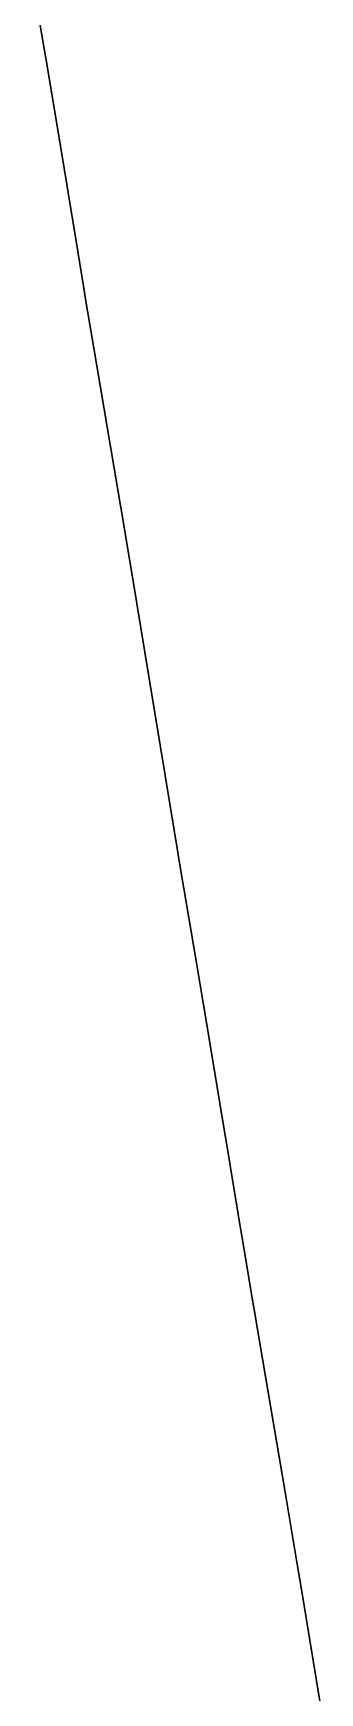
# Model space of a CAD drawing. Header units: inches. Extents: x 130170 to 284068, y 377793 to 804530.
# Drawn here: x 193718 to 193871, y 483947 to 484835 of the extents above; entities that cross this region are included whole.
import ezdxf

# ---------------------------------------------------------------- set-up
doc = ezdxf.new("R2010")
doc.units = ezdxf.units.IN
doc.header["$MEASUREMENT"] = 0
doc.layers.add('muni_il', color=7, linetype='Continuous')

msp = doc.modelspace()

# ---------------------------------------------------------------- linework, layer by layer
at = {"layer": 'muni_il'}
for points in [[(193717.7, 484861.31), (193725.06, 484818.02), (193732.09, 484776.11), (193732.15, 484775.77), (193732.18, 484775.57), (193732.21, 484775.37), (193732.25, 484775.17), (193732.28, 484774.98), (193732.31, 484774.78), (193732.34, 484774.58), (193732.38, 484774.39), (193732.41, 484774.19), (193732.44, 484773.99), (193732.47, 484773.79), (193732.51, 484773.6), (193732.54, 484773.4), (193732.57, 484773.2), (193732.6, 484773), (193732.64, 484772.81), (193732.67, 484772.61), (193732.7, 484772.41), (193732.74, 484772.21), (193732.77, 484772.02), (193732.8, 484771.82), (193732.83, 484771.62), (193732.87, 484771.43), (193732.9, 484771.23), (193732.93, 484771.03), (193732.96, 484770.83), (193733, 484770.64), (193733.03, 484770.44), (193733.06, 484770.24), (193733.09, 484770.04), (193733.13, 484769.85), (193733.16, 484769.65), (193733.19, 484769.45), (193733.22, 484769.25), (193733.26, 484769.06), (193733.29, 484768.86), (193733.32, 484768.66), (193733.35, 484768.47), (193733.39, 484768.27), (193733.42, 484768.07), (193733.45, 484767.87), (193733.48, 484767.68), (193733.52, 484767.48), (193733.55, 484767.28), (193733.58, 484767.08), (193733.61, 484766.89), (193733.65, 484766.69), (193733.68, 484766.49), (193733.71, 484766.29), (193733.74, 484766.1), (193733.78, 484765.9), (193733.81, 484765.7), (193733.84, 484765.51), (193733.87, 484765.31), (193733.91, 484765.11), (193733.94, 484764.91), (193733.97, 484764.72), (193734, 484764.52), (193734.04, 484764.32), (193734.07, 484764.12), (193734.1, 484763.93), (193734.14, 484763.73), (193734.17, 484763.53), (193734.2, 484763.33), (193734.23, 484763.14), (193734.27, 484762.94), (193734.3, 484762.74), (193734.33, 484762.55), (193734.36, 484762.35), (193734.4, 484762.15), (193734.43, 484761.95), (193734.46, 484761.76), (193734.49, 484761.56), (193734.53, 484761.36), (193734.56, 484761.16), (193734.59, 484760.97), (193734.62, 484760.77), (193734.66, 484760.57), (193734.69, 484760.37), (193734.72, 484760.18), (193734.75, 484759.98), (193734.79, 484759.78), (193734.82, 484759.59), (193734.85, 484759.39), (193734.88, 484759.19), (193734.92, 484758.99), (193734.95, 484758.8), (193734.98, 484758.6), (193735.01, 484758.4), (193735.05, 484758.2), (193735.08, 484758.01), (193735.11, 484757.81), (193735.14, 484757.61), (193735.18, 484757.41), (193735.21, 484757.22), (193735.24, 484757.02), (193735.27, 484756.82), (193735.31, 484756.62), (193735.34, 484756.43), (193735.37, 484756.23), (193735.4, 484756.03), (193735.44, 484755.84), (193735.47, 484755.64), (193735.5, 484755.44), (193735.53, 484755.24), (193735.57, 484755.05), (193735.6, 484754.85), (193735.63, 484754.65), (193735.66, 484754.45), (193735.7, 484754.26), (193735.73, 484754.06), (193735.76, 484753.86), (193735.79, 484753.66), (193735.83, 484753.47), (193735.86, 484753.27), (193735.89, 484753.07), (193735.92, 484752.88), (193735.95, 484752.68), (193735.99, 484752.48), (193736.02, 484752.28), (193736.05, 484752.09), (193736.08, 484751.89), (193736.12, 484751.69), (193736.15, 484751.49), (193736.18, 484751.3), (193736.21, 484751.1), (193736.25, 484750.9), (193736.28, 484750.7), (193736.31, 484750.51), (193736.34, 484750.31), (193736.38, 484750.11), (193736.41, 484749.92), (193736.44, 484749.72), (193736.47, 484749.52), (193736.51, 484749.32), (193736.54, 484749.13), (193736.57, 484748.93), (193736.6, 484748.73), (193736.64, 484748.53), (193736.67, 484748.34), (193736.7, 484748.14), (193736.73, 484747.94), (193736.77, 484747.74), (193736.8, 484747.55), (193736.83, 484747.35), (193736.86, 484747.15), (193736.9, 484746.95), (193736.93, 484746.76), (193736.96, 484746.56), (193736.99, 484746.36), (193737.03, 484746.17), (193737.06, 484745.97), (193737.09, 484745.77), (193737.12, 484745.57), (193737.16, 484745.38), (193737.19, 484745.18), (193737.22, 484744.98), (193737.25, 484744.78), (193737.28, 484744.59), (193737.32, 484744.39), (193737.35, 484744.19), (193737.38, 484743.99), (193737.41, 484743.8), (193737.45, 484743.6), (193737.48, 484743.4), (193737.51, 484743.21), (193737.54, 484743.01), (193737.58, 484742.81), (193737.61, 484742.61), (193737.64, 484742.42), (193737.67, 484742.22), (193737.71, 484742.02), (193737.74, 484741.82), (193737.77, 484741.63), (193737.8, 484741.43), (193737.84, 484741.23), (193737.87, 484741.03), (193737.9, 484740.84), (193737.93, 484740.64), (193737.96, 484740.44), (193738, 484740.24), (193738.03, 484740.05), (193738.06, 484739.85), (193738.09, 484739.65), (193738.13, 484739.46), (193738.16, 484739.26), (193738.19, 484739.06), (193738.22, 484738.86), (193738.26, 484738.67), (193738.29, 484738.47), (193738.32, 484738.27), (193738.35, 484738.07), (193738.39, 484737.88), (193738.42, 484737.68), (193738.45, 484737.48), (193738.48, 484737.28), (193738.52, 484737.09), (193738.55, 484736.89), (193738.58, 484736.69), (193738.61, 484736.49), (193738.64, 484736.3), (193738.68, 484736.1), (193738.71, 484735.9), (193738.74, 484735.71), (193738.77, 484735.51), (193738.81, 484735.31), (193738.84, 484735.11), (193738.87, 484734.92), (193738.9, 484734.72), (193738.94, 484734.52), (193738.97, 484734.32), (193739, 484734.13), (193739.03, 484733.93), (193739.07, 484733.73), (193739.1, 484733.53), (193739.13, 484733.34), (193739.16, 484733.14), (193739.19, 484732.94), (193739.23, 484732.74), (193739.26, 484732.55), (193739.29, 484732.35), (193739.32, 484732.15), (193739.36, 484731.96), (193739.39, 484731.76), (193739.42, 484731.56), (193739.45, 484731.36), (193739.49, 484731.17), (193739.52, 484730.97), (193739.55, 484730.77), (193739.58, 484730.57), (193739.61, 484730.38), (193739.65, 484730.18), (193739.68, 484729.98), (193739.71, 484729.78), (193739.74, 484729.59), (193739.78, 484729.39), (193739.81, 484729.19), (193739.84, 484728.99), (193739.87, 484728.8), (193739.91, 484728.6), (193739.94, 484728.4), (193739.97, 484728.21), (193740, 484728.01), (193740.04, 484727.81), (193740.07, 484727.61), (193740.1, 484727.42), (193740.13, 484727.22), (193740.16, 484727.02), (193740.2, 484726.82), (193740.23, 484726.63), (193740.26, 484726.43), (193740.29, 484726.23), (193740.33, 484726.03), (193740.36, 484725.84), (193740.39, 484725.64), (193740.42, 484725.44), (193740.45, 484725.24), (193740.49, 484725.05), (193740.52, 484724.85), (193740.55, 484724.65), (193740.58, 484724.46), (193740.62, 484724.26), (193740.65, 484724.06), (193740.68, 484723.86), (193740.71, 484723.67), (193740.75, 484723.47), (193740.78, 484723.27), (193740.81, 484723.07), (193740.84, 484722.88), (193740.87, 484722.68), (193740.91, 484722.48), (193740.94, 484722.28), (193740.97, 484722.09), (193741, 484721.89), (193741.04, 484721.69), (193741.07, 484721.49), (193741.1, 484721.3), (193741.13, 484721.1), (193741.16, 484720.9), (193741.2, 484720.7), (193741.23, 484720.51), (193741.26, 484720.31), (193741.29, 484720.11), (193741.33, 484719.92), (193741.36, 484719.72), (193741.39, 484719.52), (193741.42, 484719.32), (193741.46, 484719.13), (193741.49, 484718.93), (193741.52, 484718.73), (193741.55, 484718.53), (193741.58, 484718.34), (193741.62, 484718.14), (193741.65, 484717.94), (193741.68, 484717.74), (193741.71, 484717.55), (193741.75, 484717.35), (193741.78, 484717.15), (193741.81, 484716.95), (193741.84, 484716.76), (193741.87, 484716.56), (193741.91, 484716.36), (193741.94, 484716.17), (193741.97, 484715.97), (193742, 484715.77), (193742.04, 484715.57), (193742.07, 484715.38), (193742.1, 484715.18), (193742.13, 484714.98), (193742.16, 484714.78), (193742.2, 484714.59), (193742.23, 484714.39), (193742.26, 484714.19), (193742.29, 484713.99), (193742.33, 484713.8), (193742.36, 484713.6), (193742.39, 484713.4), (193742.42, 484713.2), (193742.45, 484713.01), (193742.49, 484712.81), (193742.52, 484712.61), (193742.55, 484712.41), (193742.58, 484712.22), (193742.62, 484712.02), (193742.65, 484711.82), (193742.68, 484711.63), (193742.71, 484711.43), (193742.74, 484711.23), (193742.78, 484711.03), (193742.81, 484710.84), (193742.84, 484710.64), (193742.87, 484710.44), (193742.91, 484710.24), (193742.94, 484710.05), (193742.97, 484709.85), (193743, 484709.65), (193743.03, 484709.45), (193743.07, 484709.26), (193743.1, 484709.06), (193743.13, 484708.86), (193743.16, 484708.66), (193743.19, 484708.47), (193743.23, 484708.27), (193743.26, 484708.07), (193743.29, 484707.87), (193743.32, 484707.68), (193743.36, 484707.48), (193743.39, 484707.28), (193743.42, 484707.09), (193743.45, 484706.89), (193743.48, 484706.69), (193743.52, 484706.49), (193743.55, 484706.3), (193743.58, 484706.1), (193743.61, 484705.9), (193743.65, 484705.7), (193743.68, 484705.51), (193743.71, 484705.31), (193743.74, 484705.11), (193743.77, 484704.91), (193743.81, 484704.72), (193743.84, 484704.52), (193743.87, 484704.32), (193743.9, 484704.12), (193743.93, 484703.93), (193743.97, 484703.73), (193744, 484703.53), (193744.03, 484703.33), (193744.06, 484703.14), (193744.1, 484702.94), (193744.13, 484702.74), (193744.16, 484702.54), (193744.19, 484702.35), (193744.22, 484702.15), (193744.26, 484701.95), (193744.29, 484701.76), (193744.32, 484701.56), (193744.35, 484701.36), (193744.38, 484701.16), (193744.42, 484700.97), (193744.45, 484700.77), (193744.48, 484700.57), (193744.51, 484700.37), (193744.55, 484700.18), (193744.58, 484699.98), (193744.61, 484699.78), (193744.64, 484699.58), (193744.67, 484699.39), (193744.71, 484699.19), (193744.74, 484698.99), (193744.77, 484698.79), (193744.8, 484698.6), (193744.83, 484698.4), (193744.87, 484698.2), (193744.9, 484698), (193744.93, 484697.81), (193744.96, 484697.61), (193744.99, 484697.41), (193745.03, 484697.22), (193745.06, 484697.02), (193745.09, 484696.82), (193745.12, 484696.62), (193745.16, 484696.43), (193745.19, 484696.23), (193745.22, 484696.03), (193745.25, 484695.83), (193745.28, 484695.64), (193745.32, 484695.44), (193745.35, 484695.24), (193751.63, 484657.57), (193764.46, 484581.6), (193770.84, 484543.42), (193777.27, 484504.31), (193790.86, 484421.98), (193796.98, 484385.14), (193804.77, 484339.04), (193808.34, 484317.67), (193808.4, 484317.35), (193808.43, 484317.15), (193808.46, 484316.95), (193808.49, 484316.76), (193808.53, 484316.56), (193808.56, 484316.36), (193808.59, 484316.17), (193808.63, 484315.97), (193808.66, 484315.77), (193808.69, 484315.57), (193808.72, 484315.38), (193808.76, 484315.18), (193808.79, 484314.98), (193808.82, 484314.78), (193808.85, 484314.59), (193808.89, 484314.39), (193808.92, 484314.19), (193808.95, 484313.99), (193808.99, 484313.8), (193809.02, 484313.6), (193809.05, 484313.4), (193809.08, 484313.21), (193809.12, 484313.01), (193809.15, 484312.81), (193809.18, 484312.61), (193809.21, 484312.42), (193809.25, 484312.22), (193809.28, 484312.02), (193809.31, 484311.82), (193809.35, 484311.63), (193809.38, 484311.43), (193809.41, 484311.23), (193809.44, 484311.04), (193809.48, 484310.84), (193809.51, 484310.64), (193809.54, 484310.44), (193809.57, 484310.25), (193809.61, 484310.05), (193809.64, 484309.85), (193809.67, 484309.65), (193809.7, 484309.46), (193809.74, 484309.26), (193809.77, 484309.06), (193809.8, 484308.86), (193809.84, 484308.67), (193809.87, 484308.47), (193809.9, 484308.27), (193809.93, 484308.08), (193809.97, 484307.88), (193810, 484307.68), (193810.03, 484307.48), (193810.06, 484307.29), (193810.1, 484307.09), (193810.13, 484306.89), (193810.16, 484306.69), (193810.19, 484306.5), (193810.23, 484306.3), (193810.26, 484306.1), (193810.29, 484305.91), (193810.33, 484305.71), (193810.36, 484305.51), (193810.39, 484305.31), (193810.42, 484305.12), (193810.46, 484304.92), (193810.49, 484304.72), (193810.52, 484304.52), (193810.55, 484304.33), (193810.59, 484304.13), (193810.62, 484303.93), (193810.65, 484303.73), (193810.68, 484303.54), (193810.72, 484303.34), (193810.75, 484303.14), (193810.78, 484302.95), (193810.82, 484302.75), (193810.85, 484302.55), (193810.88, 484302.35), (193810.91, 484302.16), (193810.95, 484301.96), (193810.98, 484301.76), (193811.01, 484301.56), (193811.04, 484301.37), (193811.08, 484301.17), (193811.11, 484300.97), (193811.14, 484300.77), (193811.17, 484300.58), (193811.21, 484300.38), (193811.24, 484300.18), (193811.27, 484299.99), (193811.3, 484299.79), (193811.34, 484299.59), (193811.37, 484299.39), (193811.4, 484299.2), (193811.43, 484299), (193811.47, 484298.8), (193811.5, 484298.6), (193811.53, 484298.41), (193811.57, 484298.21), (193811.6, 484298.01), (193811.63, 484297.81), (193811.66, 484297.62), (193811.7, 484297.42), (193811.73, 484297.22), (193811.76, 484297.03), (193811.79, 484296.83), (193811.83, 484296.63), (193811.86, 484296.43), (193811.89, 484296.24), (193811.92, 484296.04), (193811.96, 484295.84), (193811.99, 484295.64), (193812.02, 484295.45), (193812.05, 484295.25), (193812.09, 484295.05), (193812.12, 484294.86), (193812.15, 484294.66), (193812.18, 484294.46), (193812.22, 484294.26), (193812.25, 484294.07), (193812.28, 484293.87), (193812.31, 484293.67), (193812.35, 484293.47), (193812.38, 484293.28), (193812.41, 484293.08), (193812.44, 484292.88), (193812.48, 484292.68), (193812.51, 484292.49), (193812.54, 484292.29), (193812.57, 484292.09), (193812.61, 484291.9), (193812.64, 484291.7), (193812.67, 484291.5), (193812.71, 484291.3), (193812.74, 484291.11), (193812.77, 484290.91), (193812.8, 484290.71), (193812.84, 484290.51), (193812.87, 484290.32), (193812.9, 484290.12), (193812.93, 484289.92), (193812.97, 484289.72), (193813, 484289.53), (193813.03, 484289.33), (193813.06, 484289.13), (193813.1, 484288.94), (193813.13, 484288.74), (193813.16, 484288.54), (193813.19, 484288.34), (193813.23, 484288.15), (193813.26, 484287.95), (193813.29, 484287.75), (193813.32, 484287.55), (193813.36, 484287.36), (193813.39, 484287.16), (193813.42, 484286.96), (193813.45, 484286.76), (193813.49, 484286.57), (193813.52, 484286.37), (193813.55, 484286.17), (193813.58, 484285.97), (193813.62, 484285.78), (193813.65, 484285.58), (193813.68, 484285.38), (193813.71, 484285.19), (193813.75, 484284.99), (193813.78, 484284.79), (193813.81, 484284.59), (193813.84, 484284.4), (193813.88, 484284.2), (193813.91, 484284), (193813.94, 484283.8), (193813.97, 484283.61), (193814.01, 484283.41), (193814.04, 484283.21), (193814.07, 484283.01), (193814.1, 484282.82), (193814.14, 484282.62), (193814.17, 484282.42), (193814.2, 484282.23), (193814.23, 484282.03), (193814.27, 484281.83), (193814.3, 484281.63), (193814.33, 484281.44), (193814.36, 484281.24), (193814.4, 484281.04), (193814.43, 484280.84), (193814.46, 484280.65), (193814.49, 484280.45), (193814.53, 484280.25), (193814.56, 484280.05), (193814.59, 484279.86), (193814.62, 484279.66), (193814.66, 484279.46), (193814.69, 484279.27), (193814.72, 484279.07), (193814.75, 484278.87), (193814.78, 484278.67), (193814.82, 484278.48), (193814.85, 484278.28), (193814.88, 484278.08), (193814.91, 484277.88), (193814.95, 484277.69), (193814.98, 484277.49), (193815.01, 484277.29), (193815.04, 484277.09), (193815.08, 484276.9), (193815.11, 484276.7), (193815.14, 484276.5), (193815.17, 484276.3), (193815.21, 484276.11), (193815.24, 484275.91), (193815.27, 484275.71), (193815.3, 484275.52), (193815.34, 484275.32), (193815.37, 484275.12), (193815.4, 484274.92), (193815.43, 484274.73), (193815.47, 484274.53), (193815.5, 484274.33), (193815.53, 484274.13), (193815.56, 484273.94), (193815.6, 484273.74), (193815.63, 484273.54), (193815.66, 484273.34), (193815.69, 484273.15), (193815.73, 484272.95), (193815.76, 484272.75), (193815.79, 484272.56), (193815.82, 484272.36), (193815.85, 484272.16), (193815.89, 484271.96), (193815.92, 484271.77), (193815.95, 484271.57), (193815.98, 484271.37), (193816.02, 484271.17), (193816.05, 484270.98), (193816.08, 484270.78), (193816.11, 484270.58), (193816.15, 484270.38), (193816.18, 484270.19), (193816.21, 484269.99), (193816.24, 484269.79), (193816.28, 484269.59), (193816.31, 484269.4), (193816.34, 484269.2), (193816.37, 484269), (193816.41, 484268.81), (193816.44, 484268.61), (193816.47, 484268.41), (193816.5, 484268.21), (193816.53, 484268.02), (193816.57, 484267.82), (193816.6, 484267.62), (193816.63, 484267.42), (193816.66, 484267.23), (193816.7, 484267.03), (193816.73, 484266.83), (193816.76, 484266.63), (193816.79, 484266.44), (193816.83, 484266.24), (193816.86, 484266.04), (193816.89, 484265.84), (193816.92, 484265.65), (193816.96, 484265.45), (193816.99, 484265.25), (193817.02, 484265.06), (193817.05, 484264.86), (193817.08, 484264.66), (193817.12, 484264.46), (193817.15, 484264.27), (193817.18, 484264.07), (193817.21, 484263.87), (193817.25, 484263.67), (193817.28, 484263.48), (193817.31, 484263.28), (193817.34, 484263.08), (193817.38, 484262.88), (193817.41, 484262.69), (193817.44, 484262.49), (193817.47, 484262.29), (193817.51, 484262.09), (193817.54, 484261.9), (193817.57, 484261.7), (193817.6, 484261.5), (193817.63, 484261.31), (193817.67, 484261.11), (193817.7, 484260.91), (193817.73, 484260.71), (193817.76, 484260.52), (193817.8, 484260.32), (193817.83, 484260.12), (193817.86, 484259.92), (193817.89, 484259.73), (193817.93, 484259.53), (193817.96, 484259.33), (193817.99, 484259.13), (193818.02, 484258.94), (193818.05, 484258.74), (193818.09, 484258.54), (193818.12, 484258.34), (193818.15, 484258.15), (193818.18, 484257.95), (193818.22, 484257.75), (193818.25, 484257.56), (193818.28, 484257.36), (193818.31, 484257.16), (193818.35, 484256.96), (193818.38, 484256.77), (193818.41, 484256.57), (193818.44, 484256.37), (193821.11, 484240.48), (193828.67, 484194.71), (193828.73, 484194.37), (193828.76, 484194.17), (193828.8, 484193.98), (193828.83, 484193.78), (193828.86, 484193.58), (193828.89, 484193.38), (193828.93, 484193.19), (193828.96, 484192.99), (193828.99, 484192.79), (193829.03, 484192.6), (193829.06, 484192.4), (193829.09, 484192.2), (193829.13, 484192), (193829.16, 484191.81), (193829.19, 484191.61), (193829.23, 484191.41), (193829.26, 484191.21), (193829.29, 484191.02), (193829.32, 484190.82), (193829.36, 484190.62), (193829.39, 484190.43), (193829.42, 484190.23), (193829.46, 484190.03), (193829.49, 484189.83), (193829.52, 484189.64), (193829.56, 484189.44), (193829.59, 484189.24), (193829.62, 484189.04), (193829.65, 484188.85), (193829.69, 484188.65), (193829.72, 484188.45), (193829.75, 484188.26), (193829.79, 484188.06), (193829.82, 484187.86), (193829.85, 484187.66), (193829.89, 484187.47), (193829.92, 484187.27), (193829.95, 484187.07), (193829.98, 484186.87), (193830.02, 484186.68), (193830.05, 484186.48), (193830.08, 484186.28), (193830.12, 484186.09), (193830.15, 484185.89), (193830.18, 484185.69), (193830.22, 484185.49), (193830.25, 484185.3), (193830.28, 484185.1), (193830.31, 484184.9), (193830.35, 484184.7), (193830.38, 484184.51), (193830.41, 484184.31), (193830.45, 484184.11), (193830.48, 484183.92), (193830.51, 484183.72), (193830.54, 484183.52), (193830.58, 484183.32), (193830.61, 484183.13), (193830.64, 484182.93), (193830.68, 484182.73), (193830.71, 484182.53), (193830.74, 484182.34), (193830.77, 484182.14), (193830.81, 484181.94), (193830.84, 484181.75), (193830.87, 484181.55), (193830.91, 484181.35), (193830.94, 484181.15), (193830.97, 484180.96), (193831, 484180.76), (193831.04, 484180.56), (193831.07, 484180.36), (193831.1, 484180.17), (193831.14, 484179.97), (193831.17, 484179.77), (193831.2, 484179.58), (193831.23, 484179.38), (193831.27, 484179.18), (193831.3, 484178.98), (193831.33, 484178.79), (193831.37, 484178.59), (193831.4, 484178.39), (193831.43, 484178.19), (193831.46, 484178), (193831.5, 484177.8), (193831.53, 484177.6), (193831.56, 484177.41), (193831.6, 484177.21), (193831.63, 484177.01), (193831.66, 484176.81), (193831.69, 484176.62), (193831.73, 484176.42), (193831.76, 484176.22), (193831.79, 484176.02), (193831.83, 484175.83), (193831.86, 484175.63), (193831.89, 484175.43), (193831.92, 484175.23), (193831.96, 484175.04), (193831.99, 484174.84), (193832.02, 484174.64), (193832.05, 484174.45), (193832.09, 484174.25), (193832.12, 484174.05), (193832.15, 484173.85), (193832.19, 484173.66), (193832.22, 484173.46), (193832.25, 484173.26), (193832.28, 484173.06), (193832.32, 484172.87), (193832.35, 484172.67), (193832.38, 484172.47), (193832.41, 484172.28), (193832.45, 484172.08), (193832.48, 484171.88), (193832.51, 484171.68), (193832.55, 484171.49), (193832.58, 484171.29), (193832.61, 484171.09), (193832.64, 484170.89), (193832.68, 484170.7), (193832.71, 484170.5), (193832.74, 484170.3), (193832.77, 484170.11), (193832.81, 484169.91), (193832.84, 484169.71), (193832.87, 484169.51), (193832.91, 484169.32), (193832.94, 484169.12), (193832.97, 484168.92), (193833, 484168.72), (193833.04, 484168.53), (193833.07, 484168.33), (193833.1, 484168.13), (193833.13, 484167.93), (193833.17, 484167.74), (193833.2, 484167.54), (193833.23, 484167.34), (193833.26, 484167.15), (193833.3, 484166.95), (193833.33, 484166.75), (193833.36, 484166.55), (193833.39, 484166.36), (193833.43, 484166.16), (193833.46, 484165.96), (193833.49, 484165.76), (193833.53, 484165.57), (193833.56, 484165.37), (193833.59, 484165.17), (193833.62, 484164.97), (193833.66, 484164.78), (193833.69, 484164.58), (193833.72, 484164.38), (193833.75, 484164.19), (193833.79, 484163.99), (193833.82, 484163.79), (193833.85, 484163.59), (193833.88, 484163.4), (193833.92, 484163.2), (193833.95, 484163), (193833.98, 484162.8), (193834.01, 484162.61), (193834.05, 484162.41), (193834.08, 484162.21), (193834.11, 484162.01), (193834.14, 484161.82), (193834.18, 484161.62), (193834.21, 484161.42), (193834.24, 484161.23), (193834.27, 484161.03), (193834.31, 484160.83), (193834.34, 484160.63), (193834.37, 484160.44), (193834.4, 484160.24), (193834.44, 484160.04), (193834.47, 484159.84), (193834.5, 484159.65), (193834.53, 484159.45), (193834.57, 484159.25), (193834.6, 484159.05), (193834.63, 484158.86), (193834.66, 484158.66), (193834.7, 484158.46), (193834.73, 484158.27), (193834.76, 484158.07), (193834.79, 484157.87), (193834.83, 484157.67), (193834.86, 484157.48), (193834.89, 484157.28), (193834.92, 484157.08), (193834.96, 484156.88), (193834.99, 484156.69), (193835.02, 484156.49), (193835.05, 484156.29), (193835.09, 484156.09), (193835.12, 484155.9), (193835.15, 484155.7), (193835.18, 484155.5), (193835.22, 484155.31), (193835.25, 484155.11), (193835.28, 484154.91), (193835.31, 484154.71), (193838.71, 484134.41), (193852.13, 484055.78), (193858.61, 484017.22), (193861.72, 483998.44), (193870.78, 483942.96)], [(193870.78, 483942.96), (193861.72, 483998.44), (193858.61, 484017.22), (193852.13, 484055.78), (193838.71, 484134.41), (193835.31, 484154.71), (193835.28, 484154.91), (193835.25, 484155.11), (193835.22, 484155.31), (193835.18, 484155.5), (193835.15, 484155.7), (193835.12, 484155.9), (193835.09, 484156.09), (193835.05, 484156.29), (193835.02, 484156.49), (193834.99, 484156.69), (193834.96, 484156.88), (193834.92, 484157.08), (193834.89, 484157.28), (193834.86, 484157.48), (193834.83, 484157.67), (193834.79, 484157.87), (193834.76, 484158.07), (193834.73, 484158.27), (193834.7, 484158.46), (193834.66, 484158.66), (193834.63, 484158.86), (193834.6, 484159.05), (193834.57, 484159.25), (193834.53, 484159.45), (193834.5, 484159.65), (193834.47, 484159.84), (193834.44, 484160.04), (193834.4, 484160.24), (193834.37, 484160.44), (193834.34, 484160.63), (193834.31, 484160.83), (193834.27, 484161.03), (193834.24, 484161.23), (193834.21, 484161.42), (193834.18, 484161.62), (193834.14, 484161.82), (193834.11, 484162.01), (193834.08, 484162.21), (193834.05, 484162.41), (193834.01, 484162.61), (193833.98, 484162.8), (193833.95, 484163), (193833.92, 484163.2), (193833.88, 484163.4), (193833.85, 484163.59), (193833.82, 484163.79), (193833.79, 484163.99), (193833.75, 484164.19), (193833.72, 484164.38), (193833.69, 484164.58), (193833.66, 484164.78), (193833.62, 484164.97), (193833.59, 484165.17), (193833.56, 484165.37), (193833.53, 484165.57), (193833.49, 484165.76), (193833.46, 484165.96), (193833.43, 484166.16), (193833.39, 484166.36), (193833.36, 484166.55), (193833.33, 484166.75), (193833.3, 484166.95), (193833.26, 484167.15), (193833.23, 484167.34), (193833.2, 484167.54), (193833.17, 484167.74), (193833.13, 484167.93), (193833.1, 484168.13), (193833.07, 484168.33), (193833.04, 484168.53), (193833, 484168.72), (193832.97, 484168.92), (193832.94, 484169.12), (193832.91, 484169.32), (193832.87, 484169.51), (193832.84, 484169.71), (193832.81, 484169.91), (193832.77, 484170.11), (193832.74, 484170.3), (193832.71, 484170.5), (193832.68, 484170.7), (193832.64, 484170.89), (193832.61, 484171.09), (193832.58, 484171.29), (193832.55, 484171.49), (193832.51, 484171.68), (193832.48, 484171.88), (193832.45, 484172.08), (193832.41, 484172.28), (193832.38, 484172.47), (193832.35, 484172.67), (193832.32, 484172.87), (193832.28, 484173.06), (193832.25, 484173.26), (193832.22, 484173.46), (193832.19, 484173.66), (193832.15, 484173.85), (193832.12, 484174.05), (193832.09, 484174.25), (193832.05, 484174.45), (193832.02, 484174.64), (193831.99, 484174.84), (193831.96, 484175.04), (193831.92, 484175.23), (193831.89, 484175.43), (193831.86, 484175.63), (193831.83, 484175.83), (193831.79, 484176.02), (193831.76, 484176.22), (193831.73, 484176.42), (193831.69, 484176.62), (193831.66, 484176.81), (193831.63, 484177.01), (193831.6, 484177.21), (193831.56, 484177.41), (193831.53, 484177.6), (193831.5, 484177.8), (193831.46, 484178), (193831.43, 484178.19), (193831.4, 484178.39), (193831.37, 484178.59), (193831.33, 484178.79), (193831.3, 484178.98), (193831.27, 484179.18), (193831.23, 484179.38), (193831.2, 484179.58), (193831.17, 484179.77), (193831.14, 484179.97), (193831.1, 484180.17), (193831.07, 484180.36), (193831.04, 484180.56), (193831, 484180.76), (193830.97, 484180.96), (193830.94, 484181.15), (193830.91, 484181.35), (193830.87, 484181.55), (193830.84, 484181.75), (193830.81, 484181.94), (193830.77, 484182.14), (193830.74, 484182.34), (193830.71, 484182.53), (193830.68, 484182.73), (193830.64, 484182.93), (193830.61, 484183.13), (193830.58, 484183.32), (193830.54, 484183.52), (193830.51, 484183.72), (193830.48, 484183.92), (193830.45, 484184.11), (193830.41, 484184.31), (193830.38, 484184.51), (193830.35, 484184.7), (193830.31, 484184.9), (193830.28, 484185.1), (193830.25, 484185.3), (193830.22, 484185.49), (193830.18, 484185.69), (193830.15, 484185.89), (193830.12, 484186.09), (193830.08, 484186.28), (193830.05, 484186.48), (193830.02, 484186.68), (193829.98, 484186.87), (193829.95, 484187.07), (193829.92, 484187.27), (193829.89, 484187.47), (193829.85, 484187.66), (193829.82, 484187.86), (193829.79, 484188.06), (193829.75, 484188.26), (193829.72, 484188.45), (193829.69, 484188.65), (193829.65, 484188.85), (193829.62, 484189.04), (193829.59, 484189.24), (193829.56, 484189.44), (193829.52, 484189.64), (193829.49, 484189.83), (193829.46, 484190.03), (193829.42, 484190.23), (193829.39, 484190.43), (193829.36, 484190.62), (193829.32, 484190.82), (193829.29, 484191.02), (193829.26, 484191.21), (193829.23, 484191.41), (193829.19, 484191.61), (193829.16, 484191.81), (193829.13, 484192), (193829.09, 484192.2), (193829.06, 484192.4), (193829.03, 484192.6), (193828.99, 484192.79), (193828.96, 484192.99), (193828.93, 484193.19), (193828.89, 484193.38), (193828.86, 484193.58), (193828.83, 484193.78), (193828.8, 484193.98), (193828.76, 484194.17), (193828.73, 484194.37), (193828.67, 484194.71), (193821.11, 484240.48), (193818.44, 484256.37), (193818.41, 484256.57), (193818.38, 484256.77), (193818.35, 484256.96), (193818.31, 484257.16), (193818.28, 484257.36), (193818.25, 484257.56), (193818.22, 484257.75), (193818.18, 484257.95), (193818.15, 484258.15), (193818.12, 484258.34), (193818.09, 484258.54), (193818.05, 484258.74), (193818.02, 484258.94), (193817.99, 484259.13), (193817.96, 484259.33), (193817.93, 484259.53), (193817.89, 484259.73), (193817.86, 484259.92), (193817.83, 484260.12), (193817.8, 484260.32), (193817.76, 484260.52), (193817.73, 484260.71), (193817.7, 484260.91), (193817.67, 484261.11), (193817.63, 484261.31), (193817.6, 484261.5), (193817.57, 484261.7), (193817.54, 484261.9), (193817.51, 484262.09), (193817.47, 484262.29), (193817.44, 484262.49), (193817.41, 484262.69), (193817.38, 484262.88), (193817.34, 484263.08), (193817.31, 484263.28), (193817.28, 484263.48), (193817.25, 484263.67), (193817.21, 484263.87), (193817.18, 484264.07), (193817.15, 484264.27), (193817.12, 484264.46), (193817.08, 484264.66), (193817.05, 484264.86), (193817.02, 484265.06), (193816.99, 484265.25), (193816.96, 484265.45), (193816.92, 484265.65), (193816.89, 484265.84), (193816.86, 484266.04), (193816.83, 484266.24), (193816.79, 484266.44), (193816.76, 484266.63), (193816.73, 484266.83), (193816.7, 484267.03), (193816.66, 484267.23), (193816.63, 484267.42), (193816.6, 484267.62), (193816.57, 484267.82), (193816.53, 484268.02), (193816.5, 484268.21), (193816.47, 484268.41), (193816.44, 484268.61), (193816.41, 484268.81), (193816.37, 484269), (193816.34, 484269.2), (193816.31, 484269.4), (193816.28, 484269.59), (193816.24, 484269.79), (193816.21, 484269.99), (193816.18, 484270.19), (193816.15, 484270.38), (193816.11, 484270.58), (193816.08, 484270.78), (193816.05, 484270.98), (193816.02, 484271.17), (193815.98, 484271.37), (193815.95, 484271.57), (193815.92, 484271.77), (193815.89, 484271.96), (193815.85, 484272.16), (193815.82, 484272.36), (193815.79, 484272.56), (193815.76, 484272.75), (193815.73, 484272.95), (193815.69, 484273.15), (193815.66, 484273.34), (193815.63, 484273.54), (193815.6, 484273.74), (193815.56, 484273.94), (193815.53, 484274.13), (193815.5, 484274.33), (193815.47, 484274.53), (193815.43, 484274.73), (193815.4, 484274.92), (193815.37, 484275.12), (193815.34, 484275.32), (193815.3, 484275.52), (193815.27, 484275.71), (193815.24, 484275.91), (193815.21, 484276.11), (193815.17, 484276.3), (193815.14, 484276.5), (193815.11, 484276.7), (193815.08, 484276.9), (193815.04, 484277.09), (193815.01, 484277.29), (193814.98, 484277.49), (193814.95, 484277.69), (193814.91, 484277.88), (193814.88, 484278.08), (193814.85, 484278.28), (193814.82, 484278.48), (193814.78, 484278.67), (193814.75, 484278.87), (193814.72, 484279.07), (193814.69, 484279.27), (193814.66, 484279.46), (193814.62, 484279.66), (193814.59, 484279.86), (193814.56, 484280.05), (193814.53, 484280.25), (193814.49, 484280.45), (193814.46, 484280.65), (193814.43, 484280.84), (193814.4, 484281.04), (193814.36, 484281.24), (193814.33, 484281.44), (193814.3, 484281.63), (193814.27, 484281.83), (193814.23, 484282.03), (193814.2, 484282.23), (193814.17, 484282.42), (193814.14, 484282.62), (193814.1, 484282.82), (193814.07, 484283.01), (193814.04, 484283.21), (193814.01, 484283.41), (193813.97, 484283.61), (193813.94, 484283.8), (193813.91, 484284), (193813.88, 484284.2), (193813.84, 484284.4), (193813.81, 484284.59), (193813.78, 484284.79), (193813.75, 484284.99), (193813.71, 484285.19), (193813.68, 484285.38), (193813.65, 484285.58), (193813.62, 484285.78), (193813.58, 484285.97), (193813.55, 484286.17), (193813.52, 484286.37), (193813.49, 484286.57), (193813.45, 484286.76), (193813.42, 484286.96), (193813.39, 484287.16), (193813.36, 484287.36), (193813.32, 484287.55), (193813.29, 484287.75), (193813.26, 484287.95), (193813.23, 484288.15), (193813.19, 484288.34), (193813.16, 484288.54), (193813.13, 484288.74), (193813.1, 484288.94), (193813.06, 484289.13), (193813.03, 484289.33), (193813, 484289.53), (193812.97, 484289.72), (193812.93, 484289.92), (193812.9, 484290.12), (193812.87, 484290.32), (193812.84, 484290.51), (193812.8, 484290.71), (193812.77, 484290.91), (193812.74, 484291.11), (193812.71, 484291.3), (193812.67, 484291.5), (193812.64, 484291.7), (193812.61, 484291.9), (193812.57, 484292.09), (193812.54, 484292.29), (193812.51, 484292.49), (193812.48, 484292.68), (193812.44, 484292.88), (193812.41, 484293.08), (193812.38, 484293.28), (193812.35, 484293.47), (193812.31, 484293.67), (193812.28, 484293.87), (193812.25, 484294.07), (193812.22, 484294.26), (193812.18, 484294.46), (193812.15, 484294.66), (193812.12, 484294.86), (193812.09, 484295.05), (193812.05, 484295.25), (193812.02, 484295.45), (193811.99, 484295.64), (193811.96, 484295.84), (193811.92, 484296.04), (193811.89, 484296.24), (193811.86, 484296.43), (193811.83, 484296.63), (193811.79, 484296.83), (193811.76, 484297.03), (193811.73, 484297.22), (193811.7, 484297.42), (193811.66, 484297.62), (193811.63, 484297.81), (193811.6, 484298.01), (193811.57, 484298.21), (193811.53, 484298.41), (193811.5, 484298.6), (193811.47, 484298.8), (193811.43, 484299), (193811.4, 484299.2), (193811.37, 484299.39), (193811.34, 484299.59), (193811.3, 484299.79), (193811.27, 484299.99), (193811.24, 484300.18), (193811.21, 484300.38), (193811.17, 484300.58), (193811.14, 484300.77), (193811.11, 484300.97), (193811.08, 484301.17), (193811.04, 484301.37), (193811.01, 484301.56), (193810.98, 484301.76), (193810.95, 484301.96), (193810.91, 484302.16), (193810.88, 484302.35), (193810.85, 484302.55), (193810.82, 484302.75), (193810.78, 484302.95), (193810.75, 484303.14), (193810.72, 484303.34), (193810.68, 484303.54), (193810.65, 484303.73), (193810.62, 484303.93), (193810.59, 484304.13), (193810.55, 484304.33), (193810.52, 484304.52), (193810.49, 484304.72), (193810.46, 484304.92), (193810.42, 484305.12), (193810.39, 484305.31), (193810.36, 484305.51), (193810.33, 484305.71), (193810.29, 484305.91), (193810.26, 484306.1), (193810.23, 484306.3), (193810.19, 484306.5), (193810.16, 484306.69), (193810.13, 484306.89), (193810.1, 484307.09), (193810.06, 484307.29), (193810.03, 484307.48), (193810, 484307.68), (193809.97, 484307.88), (193809.93, 484308.08), (193809.9, 484308.27), (193809.87, 484308.47), (193809.84, 484308.67), (193809.8, 484308.86), (193809.77, 484309.06), (193809.74, 484309.26), (193809.7, 484309.46), (193809.67, 484309.65), (193809.64, 484309.85), (193809.61, 484310.05), (193809.57, 484310.25), (193809.54, 484310.44), (193809.51, 484310.64), (193809.48, 484310.84), (193809.44, 484311.04), (193809.41, 484311.23), (193809.38, 484311.43), (193809.35, 484311.63), (193809.31, 484311.82), (193809.28, 484312.02), (193809.25, 484312.22), (193809.21, 484312.42), (193809.18, 484312.61), (193809.15, 484312.81), (193809.12, 484313.01), (193809.08, 484313.21), (193809.05, 484313.4), (193809.02, 484313.6), (193808.99, 484313.8), (193808.95, 484313.99), (193808.92, 484314.19), (193808.89, 484314.39), (193808.85, 484314.59), (193808.82, 484314.78), (193808.79, 484314.98), (193808.76, 484315.18), (193808.72, 484315.38), (193808.69, 484315.57), (193808.66, 484315.77), (193808.63, 484315.97), (193808.59, 484316.17), (193808.56, 484316.36), (193808.53, 484316.56), (193808.49, 484316.76), (193808.46, 484316.95), (193808.43, 484317.15), (193808.4, 484317.35), (193808.34, 484317.67), (193804.77, 484339.04), (193796.98, 484385.14), (193790.86, 484421.98), (193777.27, 484504.31), (193770.84, 484543.42), (193764.46, 484581.6), (193751.63, 484657.57), (193745.35, 484695.24), (193745.32, 484695.44), (193745.28, 484695.64), (193745.25, 484695.83), (193745.22, 484696.03), (193745.19, 484696.23), (193745.16, 484696.43), (193745.12, 484696.62), (193745.09, 484696.82), (193745.06, 484697.02), (193745.03, 484697.22), (193744.99, 484697.41), (193744.96, 484697.61), (193744.93, 484697.81), (193744.9, 484698), (193744.87, 484698.2), (193744.83, 484698.4), (193744.8, 484698.6), (193744.77, 484698.79), (193744.74, 484698.99), (193744.71, 484699.19), (193744.67, 484699.39), (193744.64, 484699.58), (193744.61, 484699.78), (193744.58, 484699.98), (193744.55, 484700.18), (193744.51, 484700.37), (193744.48, 484700.57), (193744.45, 484700.77), (193744.42, 484700.97), (193744.38, 484701.16), (193744.35, 484701.36), (193744.32, 484701.56), (193744.29, 484701.76), (193744.26, 484701.95), (193744.22, 484702.15), (193744.19, 484702.35), (193744.16, 484702.54), (193744.13, 484702.74), (193744.1, 484702.94), (193744.06, 484703.14), (193744.03, 484703.33), (193744, 484703.53), (193743.97, 484703.73), (193743.93, 484703.93), (193743.9, 484704.12), (193743.87, 484704.32), (193743.84, 484704.52), (193743.81, 484704.72), (193743.77, 484704.91), (193743.74, 484705.11), (193743.71, 484705.31), (193743.68, 484705.51), (193743.65, 484705.7), (193743.61, 484705.9), (193743.58, 484706.1), (193743.55, 484706.3), (193743.52, 484706.49), (193743.48, 484706.69), (193743.45, 484706.89), (193743.42, 484707.09), (193743.39, 484707.28), (193743.36, 484707.48), (193743.32, 484707.68), (193743.29, 484707.87), (193743.26, 484708.07), (193743.23, 484708.27), (193743.19, 484708.47), (193743.16, 484708.66), (193743.13, 484708.86), (193743.1, 484709.06), (193743.07, 484709.26), (193743.03, 484709.45), (193743, 484709.65), (193742.97, 484709.85), (193742.94, 484710.05), (193742.91, 484710.24), (193742.87, 484710.44), (193742.84, 484710.64), (193742.81, 484710.84), (193742.78, 484711.03), (193742.74, 484711.23), (193742.71, 484711.43), (193742.68, 484711.63), (193742.65, 484711.82), (193742.62, 484712.02), (193742.58, 484712.22), (193742.55, 484712.41), (193742.52, 484712.61), (193742.49, 484712.81), (193742.45, 484713.01), (193742.42, 484713.2), (193742.39, 484713.4), (193742.36, 484713.6), (193742.33, 484713.8), (193742.29, 484713.99), (193742.26, 484714.19), (193742.23, 484714.39), (193742.2, 484714.59), (193742.16, 484714.78), (193742.13, 484714.98), (193742.1, 484715.18), (193742.07, 484715.38), (193742.04, 484715.57), (193742, 484715.77), (193741.97, 484715.97), (193741.94, 484716.17), (193741.91, 484716.36), (193741.87, 484716.56), (193741.84, 484716.76), (193741.81, 484716.95), (193741.78, 484717.15), (193741.75, 484717.35), (193741.71, 484717.55), (193741.68, 484717.74), (193741.65, 484717.94), (193741.62, 484718.14), (193741.58, 484718.34), (193741.55, 484718.53), (193741.52, 484718.73), (193741.49, 484718.93), (193741.46, 484719.13), (193741.42, 484719.32), (193741.39, 484719.52), (193741.36, 484719.72), (193741.33, 484719.92), (193741.29, 484720.11), (193741.26, 484720.31), (193741.23, 484720.51), (193741.2, 484720.7), (193741.16, 484720.9), (193741.13, 484721.1), (193741.1, 484721.3), (193741.07, 484721.49), (193741.04, 484721.69), (193741, 484721.89), (193740.97, 484722.09), (193740.94, 484722.28), (193740.91, 484722.48), (193740.87, 484722.68), (193740.84, 484722.88), (193740.81, 484723.07), (193740.78, 484723.27), (193740.75, 484723.47), (193740.71, 484723.67), (193740.68, 484723.86), (193740.65, 484724.06), (193740.62, 484724.26), (193740.58, 484724.46), (193740.55, 484724.65), (193740.52, 484724.85), (193740.49, 484725.05), (193740.45, 484725.24), (193740.42, 484725.44), (193740.39, 484725.64), (193740.36, 484725.84), (193740.33, 484726.03), (193740.29, 484726.23), (193740.26, 484726.43), (193740.23, 484726.63), (193740.2, 484726.82), (193740.16, 484727.02), (193740.13, 484727.22), (193740.1, 484727.42), (193740.07, 484727.61), (193740.04, 484727.81), (193740, 484728.01), (193739.97, 484728.21), (193739.94, 484728.4), (193739.91, 484728.6), (193739.87, 484728.8), (193739.84, 484728.99), (193739.81, 484729.19), (193739.78, 484729.39), (193739.74, 484729.59), (193739.71, 484729.78), (193739.68, 484729.98), (193739.65, 484730.18), (193739.61, 484730.38), (193739.58, 484730.57), (193739.55, 484730.77), (193739.52, 484730.97), (193739.49, 484731.17), (193739.45, 484731.36), (193739.42, 484731.56), (193739.39, 484731.76), (193739.36, 484731.96), (193739.32, 484732.15), (193739.29, 484732.35), (193739.26, 484732.55), (193739.23, 484732.74), (193739.19, 484732.94), (193739.16, 484733.14), (193739.13, 484733.34), (193739.1, 484733.53), (193739.07, 484733.73), (193739.03, 484733.93), (193739, 484734.13), (193738.97, 484734.32), (193738.94, 484734.52), (193738.9, 484734.72), (193738.87, 484734.92), (193738.84, 484735.11), (193738.81, 484735.31), (193738.77, 484735.51), (193738.74, 484735.71), (193738.71, 484735.9), (193738.68, 484736.1), (193738.64, 484736.3), (193738.61, 484736.49), (193738.58, 484736.69), (193738.55, 484736.89), (193738.52, 484737.09), (193738.48, 484737.28), (193738.45, 484737.48), (193738.42, 484737.68), (193738.39, 484737.88), (193738.35, 484738.07), (193738.32, 484738.27), (193738.29, 484738.47), (193738.26, 484738.67), (193738.22, 484738.86), (193738.19, 484739.06), (193738.16, 484739.26), (193738.13, 484739.46), (193738.09, 484739.65), (193738.06, 484739.85), (193738.03, 484740.05), (193738, 484740.24), (193737.96, 484740.44), (193737.93, 484740.64), (193737.9, 484740.84), (193737.87, 484741.03), (193737.84, 484741.23), (193737.8, 484741.43), (193737.77, 484741.63), (193737.74, 484741.82), (193737.71, 484742.02), (193737.67, 484742.22), (193737.64, 484742.42), (193737.61, 484742.61), (193737.58, 484742.81), (193737.54, 484743.01), (193737.51, 484743.21), (193737.48, 484743.4), (193737.45, 484743.6), (193737.41, 484743.8), (193737.38, 484743.99), (193737.35, 484744.19), (193737.32, 484744.39), (193737.28, 484744.59), (193737.25, 484744.78), (193737.22, 484744.98), (193737.19, 484745.18), (193737.16, 484745.38), (193737.12, 484745.57), (193737.09, 484745.77), (193737.06, 484745.97), (193737.03, 484746.17), (193736.99, 484746.36), (193736.96, 484746.56), (193736.93, 484746.76), (193736.9, 484746.95), (193736.86, 484747.15), (193736.83, 484747.35), (193736.8, 484747.55), (193736.77, 484747.74), (193736.73, 484747.94), (193736.7, 484748.14), (193736.67, 484748.34), (193736.64, 484748.53), (193736.6, 484748.73), (193736.57, 484748.93), (193736.54, 484749.13), (193736.51, 484749.32), (193736.47, 484749.52), (193736.44, 484749.72), (193736.41, 484749.92), (193736.38, 484750.11), (193736.34, 484750.31), (193736.31, 484750.51), (193736.28, 484750.7), (193736.25, 484750.9), (193736.21, 484751.1), (193736.18, 484751.3), (193736.15, 484751.49), (193736.12, 484751.69), (193736.08, 484751.89), (193736.05, 484752.09), (193736.02, 484752.28), (193735.99, 484752.48), (193735.95, 484752.68), (193735.92, 484752.88), (193735.89, 484753.07), (193735.86, 484753.27), (193735.83, 484753.47), (193735.79, 484753.66), (193735.76, 484753.86), (193735.73, 484754.06), (193735.7, 484754.26), (193735.66, 484754.45), (193735.63, 484754.65), (193735.6, 484754.85), (193735.57, 484755.05), (193735.53, 484755.24), (193735.5, 484755.44), (193735.47, 484755.64), (193735.44, 484755.84), (193735.4, 484756.03), (193735.37, 484756.23), (193735.34, 484756.43), (193735.31, 484756.62), (193735.27, 484756.82), (193735.24, 484757.02), (193735.21, 484757.22), (193735.18, 484757.41), (193735.14, 484757.61), (193735.11, 484757.81), (193735.08, 484758.01), (193735.05, 484758.2), (193735.01, 484758.4), (193734.98, 484758.6), (193734.95, 484758.8), (193734.92, 484758.99), (193734.88, 484759.19), (193734.85, 484759.39), (193734.82, 484759.59), (193734.79, 484759.78), (193734.75, 484759.98), (193734.72, 484760.18), (193734.69, 484760.37), (193734.66, 484760.57), (193734.62, 484760.77), (193734.59, 484760.97), (193734.56, 484761.16), (193734.53, 484761.36), (193734.49, 484761.56), (193734.46, 484761.76), (193734.43, 484761.95), (193734.4, 484762.15), (193734.36, 484762.35), (193734.33, 484762.55), (193734.3, 484762.74), (193734.27, 484762.94), (193734.23, 484763.14), (193734.2, 484763.33), (193734.17, 484763.53), (193734.14, 484763.73), (193734.1, 484763.93), (193734.07, 484764.12), (193734.04, 484764.32), (193734, 484764.52), (193733.97, 484764.72), (193733.94, 484764.91), (193733.91, 484765.11), (193733.87, 484765.31), (193733.84, 484765.51), (193733.81, 484765.7), (193733.78, 484765.9), (193733.74, 484766.1), (193733.71, 484766.29), (193733.68, 484766.49), (193733.65, 484766.69), (193733.61, 484766.89), (193733.58, 484767.08), (193733.55, 484767.28), (193733.52, 484767.48), (193733.48, 484767.68), (193733.45, 484767.87), (193733.42, 484768.07), (193733.39, 484768.27), (193733.35, 484768.47), (193733.32, 484768.66), (193733.29, 484768.86), (193733.26, 484769.06), (193733.22, 484769.25), (193733.19, 484769.45), (193733.16, 484769.65), (193733.13, 484769.85), (193733.09, 484770.04), (193733.06, 484770.24), (193733.03, 484770.44), (193733, 484770.64), (193732.96, 484770.83), (193732.93, 484771.03), (193732.9, 484771.23), (193732.87, 484771.43), (193732.83, 484771.62), (193732.8, 484771.82), (193732.77, 484772.02), (193732.74, 484772.21), (193732.7, 484772.41), (193732.67, 484772.61), (193732.64, 484772.81), (193732.6, 484773), (193732.57, 484773.2), (193732.54, 484773.4), (193732.51, 484773.6), (193732.47, 484773.79), (193732.44, 484773.99), (193732.41, 484774.19), (193732.38, 484774.39), (193732.34, 484774.58), (193732.31, 484774.78), (193732.28, 484774.98), (193732.25, 484775.17), (193732.21, 484775.37), (193732.18, 484775.57), (193732.15, 484775.77), (193732.09, 484776.11), (193725.06, 484818.02), (193717.7, 484861.31)]]:
    msp.add_lwpolyline(points, dxfattribs=at)

doc.saveas('drawing.dxf')
